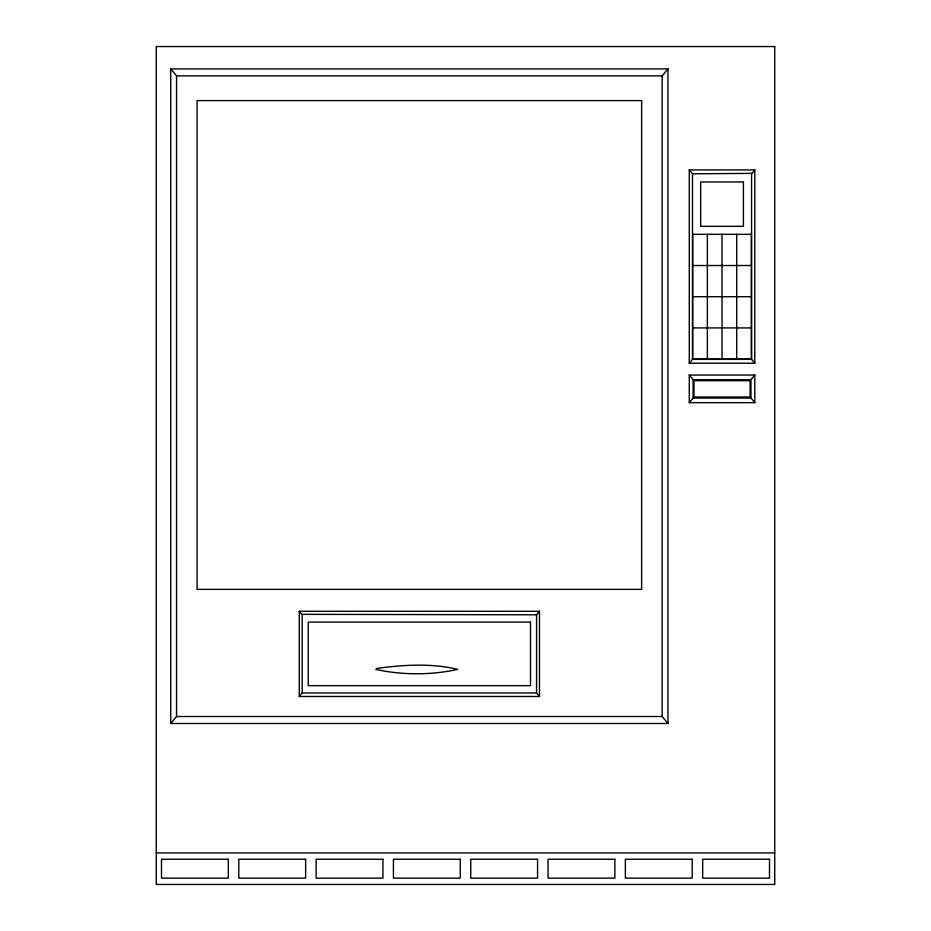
<?xml version="1.0" encoding="UTF-8"?>
<svg xmlns="http://www.w3.org/2000/svg" width="931" height="931" viewBox="0 0 931 931"><rect width="100%" height="100%" fill="white"/><g stroke="black" fill="none" stroke-linecap="round" stroke-linejoin="round"><path stroke-width="1.4" d="M667.969 723.492L662.174 716.509L662.174 75.865L667.969 68.882L170.757 68.882L170.757 723.492L667.969 723.492L667.969 68.882M170.757 723.492L176.553 716.509L176.553 75.865L170.757 68.882M299.247 696.481L302.168 692.967L302.168 614.797L299.247 611.283L539.48 611.283L539.48 696.481L299.247 696.481L299.247 611.283M754.797 169.919L751.573 173.794L751.573 359.331L754.797 363.218L689.277 363.218L689.277 169.919L754.797 169.919L754.797 363.218M689.277 363.218L692.501 359.331L692.501 173.794L689.277 169.919M689.277 402.669L693.106 398.049L693.106 379.662L689.277 375.053L754.797 375.053L754.797 402.669L689.277 402.669L689.277 375.053M539.48 696.481L536.559 692.967L536.559 614.797L539.48 611.283M754.797 402.669L750.968 398.049L750.968 379.662L754.797 375.053M176.553 75.865L662.174 75.865M692.501 173.794L751.911 173.387M692.676 265.51L751.387 265.51M692.676 296.71L751.387 296.71M692.676 327.91L751.387 327.91M692.501 359.331L751.573 359.331M693.106 379.662L750.968 379.662M693.106 398.049L750.968 398.049M536.559 614.797L301.784 614.344M302.168 692.967L536.559 692.967M176.553 716.509L662.174 716.509M156.257 852.936L774.743 852.936M736.712 234.309L736.712 359.122M722.037 234.309L722.037 359.122M707.362 234.309L707.362 359.122M377.264 668.377L375.868 669.389C401.948 675.231 431.635 675.231 457.715 669.389C431.972 663.023 403.577 664.781 377.264 668.377M774.743 46.55L156.257 46.55L156.257 884.45L774.743 884.45L774.743 46.55M641.634 100.595L197.093 100.595L197.093 589.37L641.634 589.37L641.634 100.595M743.415 181.987L700.659 181.987L700.659 226.326L743.415 226.326L743.415 181.987M751.387 234.309L692.676 234.309L692.676 359.122L751.387 359.122L751.387 234.309M750.083 380.721L693.991 380.721L693.991 396.99L750.083 396.99L750.083 380.721M530.495 622.094L308.231 622.094L308.231 685.658L530.495 685.658L530.495 622.094M228.316 859.255L161.494 859.255L161.494 878.131L228.316 878.131L228.316 859.255M305.636 859.255L238.802 859.255L238.802 878.131L305.636 878.131L305.636 859.255M382.944 859.255L316.121 859.255L316.121 878.131L382.944 878.131L382.944 859.255M460.251 859.255L393.429 859.255L393.429 878.131L460.251 878.131L460.251 859.255M537.571 859.255L470.749 859.255L470.749 878.131L537.571 878.131L537.571 859.255M614.879 859.255L548.056 859.255L548.056 878.131L614.879 878.131L614.879 859.255M692.198 859.255L625.364 859.255L625.364 878.131L692.198 878.131L692.198 859.255M769.506 859.255L702.684 859.255L702.684 878.131L769.506 878.131L769.506 859.255"/></g></svg>
